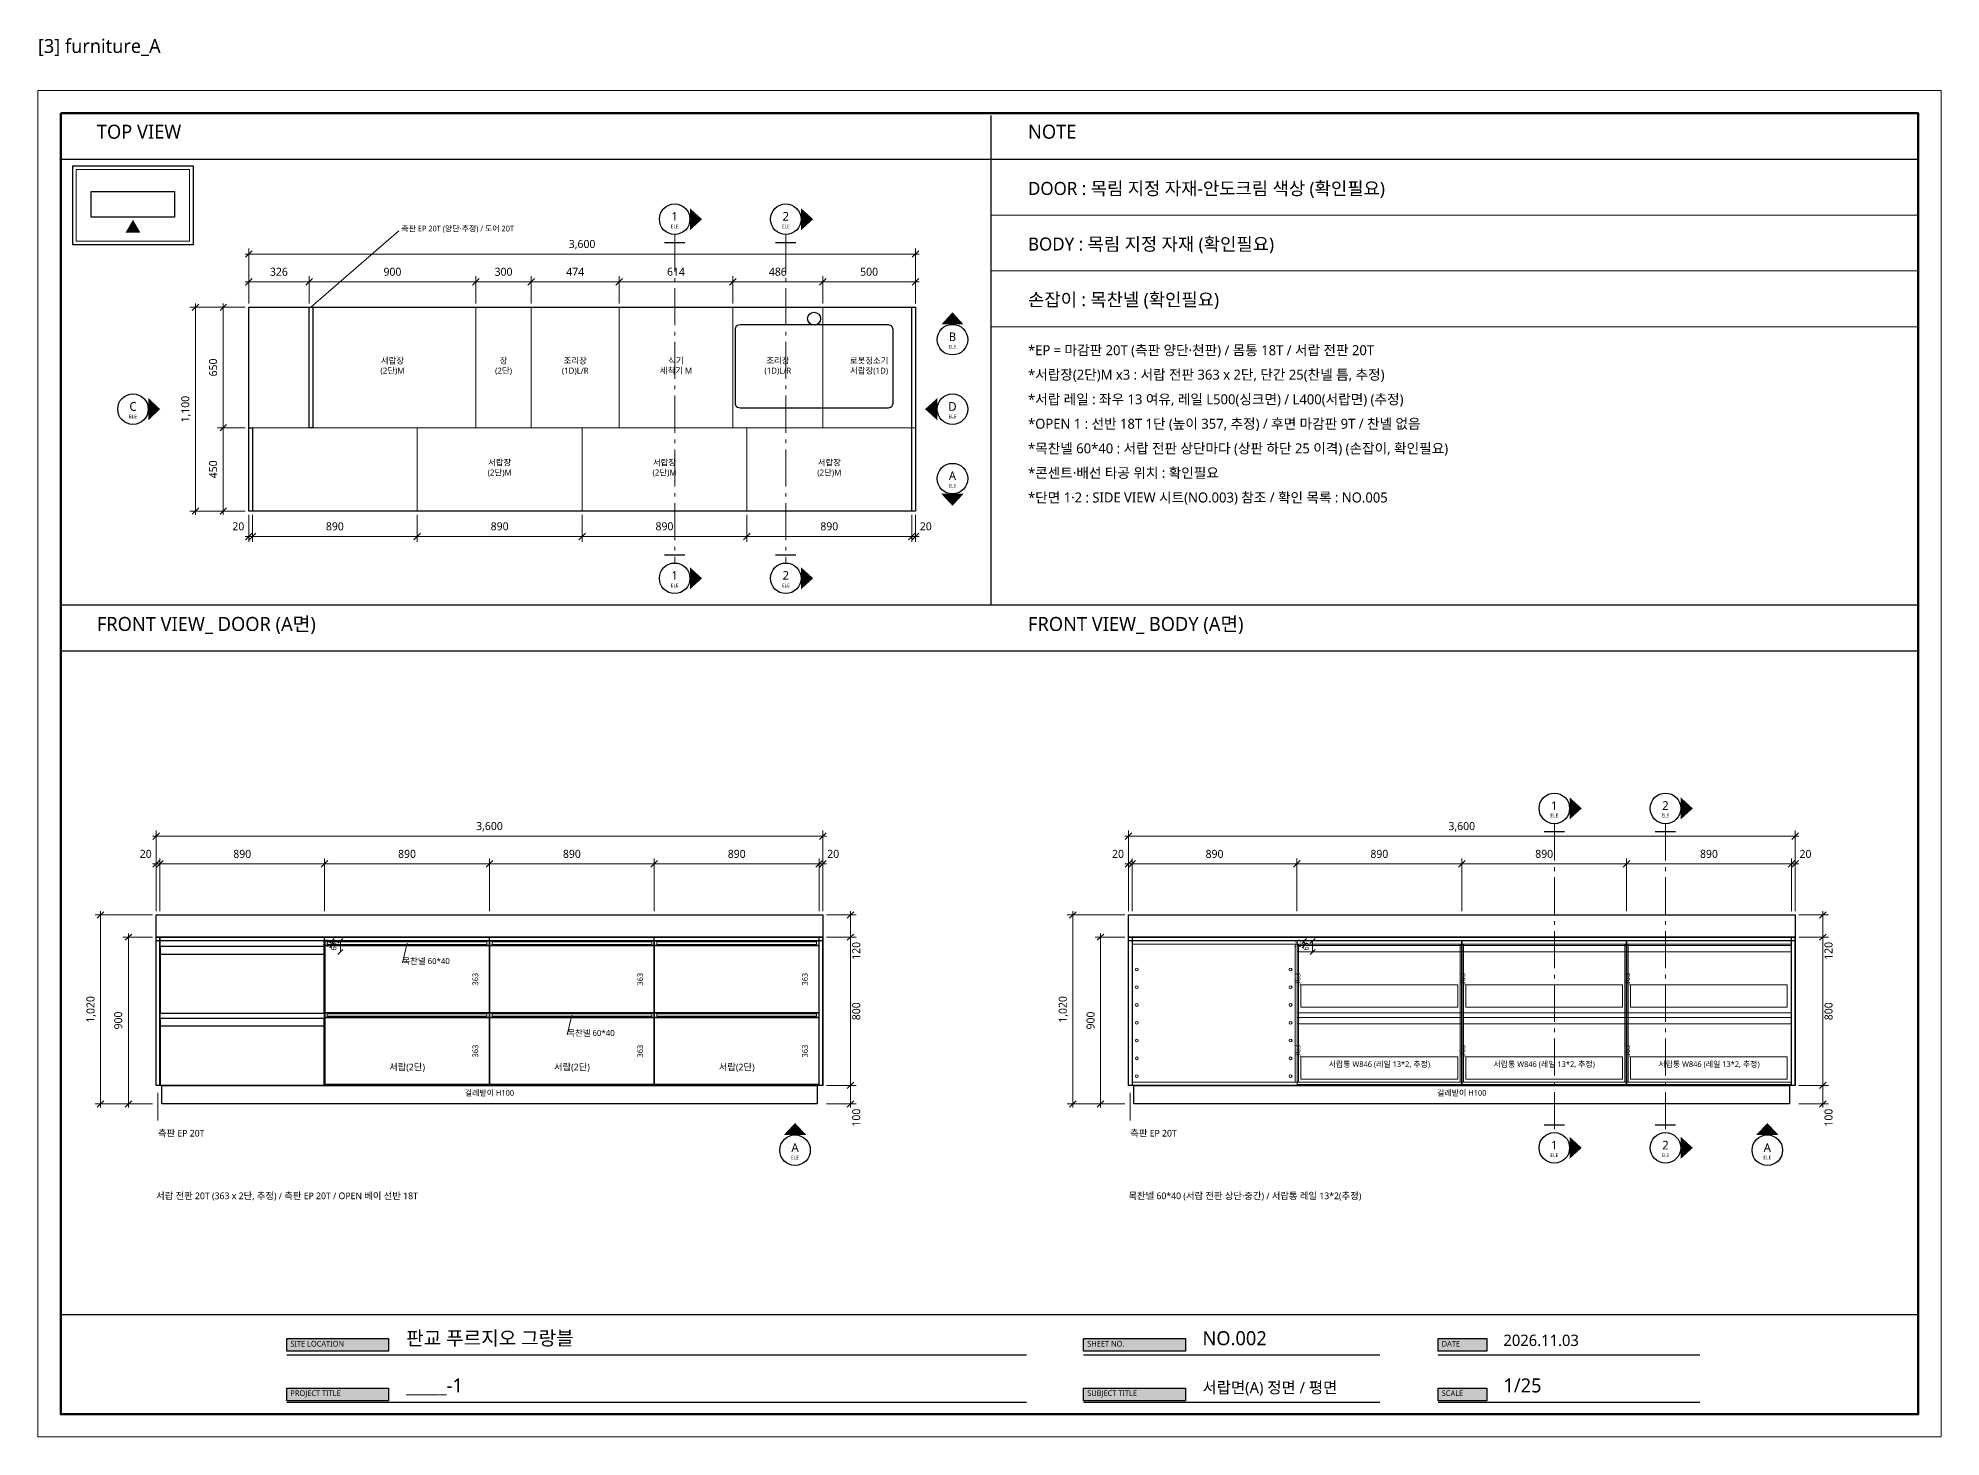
# Model space of a CAD drawing. Header units: millimetres. Extents: x 90 to 65828, y 62 to 7628.
# Drawn here: x 20902 to 31178, y 78 to 7628 of the extents above; entities that cross this region are included whole.
import ezdxf
from ezdxf.enums import TextEntityAlignment as Align

# ---------------------------------------------------------------- set-up
doc = ezdxf.new("R2010")
doc.units = ezdxf.units.MM
for name, color, linetype, lineweight, true_color in [('DIM', 7, 'Continuous', 13, 0x969696), ('FRAME', 7, 'Continuous', 100, 0x000000), ('NOTE_BLUE', 5, 'Continuous', 9, 0x0000ff), ('NOTE_RED', 7, 'Continuous', 25, 0xde0038), ('OUTLINE', 7, 'Continuous', 25, 0x000000), ('TEXT', 7, 'Continuous', 13, 0x000000), ('THIN', 7, 'Continuous', 5, 0x6e6e6e)]:
    doc.layers.add(name, color=color, linetype=linetype, lineweight=lineweight, true_color=true_color)
doc.layers.add('FD_DOOR', color=151, linetype='Continuous', lineweight=25)
doc.layers.add('SHEET_FRAME_INFO', color=8, linetype='Continuous')
doc.styles.add('MALGUN', font='malgun.ttf')

msp = doc.modelspace()

# ---------------------------------------------------------------- hatches: boundary and pattern name
at = {"layer": 'FRAME', "true_color": 0x555555}
h = msp.add_hatch(color=251, dxfattribs=at)
h.dxf.hatch_style = 1
h.paths.add_polyline_path([(22245, 608), (22795, 608), (22795, 540), (22245, 540)])
h = msp.add_hatch(color=251, dxfattribs=at)
h.dxf.hatch_style = 1
h.paths.add_polyline_path([(26548, 608), (27098, 608), (27098, 540), (26548, 540)])
h = msp.add_hatch(color=251, dxfattribs=at)
h.dxf.hatch_style = 1
h.paths.add_polyline_path([(28462, 608), (28725, 608), (28725, 540), (28462, 540)])
h = msp.add_hatch(color=251, dxfattribs=at)
h.dxf.hatch_style = 1
h.paths.add_polyline_path([(22245, 340), (22795, 340), (22795, 273), (22245, 273)])
h = msp.add_hatch(color=251, dxfattribs=at)
h.dxf.hatch_style = 1
h.paths.add_polyline_path([(26548, 340), (27098, 340), (27098, 273), (26548, 273)])
h = msp.add_hatch(color=251, dxfattribs=at)
h.dxf.hatch_style = 1
h.paths.add_polyline_path([(28462, 340), (28725, 340), (28725, 273), (28462, 273)])
at = {"layer": 'OUTLINE', "true_color": 0x000000}
h = msp.add_hatch(color=18, dxfattribs=at)
h.dxf.hatch_style = 1
h.paths.add_polyline_path([(24422, 6710), (24422, 6590), (24488, 6650)])
h = msp.add_hatch(color=18, dxfattribs=at)
h.dxf.hatch_style = 1
h.paths.add_polyline_path([(25022, 6710), (25022, 6590), (25088, 6650)])
at = {"layer": 'OUTLINE', "true_color": 0xde0038}
h = msp.add_hatch(color=242, dxfattribs=at)
h.dxf.hatch_style = 1
h.paths.add_polyline_path([(21375, 6578), (21455, 6578), (21415, 6647)])
at = {"layer": 'OUTLINE', "true_color": 0x000000}
h = msp.add_hatch(color=18, dxfattribs=at)
h.dxf.hatch_style = 1
h.paths.add_polyline_path([(25780, 6082), (25900, 6082), (25840, 6148)])
h = msp.add_hatch(color=18, dxfattribs=at)
h.dxf.hatch_style = 1
h.paths.add_polyline_path([(21498, 5685), (21498, 5565), (21562, 5625)])
h = msp.add_hatch(color=18, dxfattribs=at)
h.dxf.hatch_style = 1
h.paths.add_polyline_path([(25758, 5685), (25758, 5565), (25692, 5625)])
h = msp.add_hatch(color=18, dxfattribs=at)
h.dxf.hatch_style = 1
h.paths.add_polyline_path([(25780, 5168), (25900, 5168), (25840, 5103)])
h = msp.add_hatch(color=18, dxfattribs=at)
h.dxf.hatch_style = 1
h.paths.add_polyline_path([(24422, 4772), (24422, 4652), (24488, 4712)])
h = msp.add_hatch(color=18, dxfattribs=at)
h.dxf.hatch_style = 1
h.paths.add_polyline_path([(25022, 4772), (25022, 4652), (25088, 4712)])
h = msp.add_hatch(color=18, dxfattribs=at)
h.dxf.hatch_style = 1
h.paths.add_polyline_path([(29172, 3530), (29172, 3410), (29238, 3470)])
h = msp.add_hatch(color=18, dxfattribs=at)
h.dxf.hatch_style = 1
h.paths.add_polyline_path([(29772, 3530), (29772, 3410), (29838, 3470)])
h = msp.add_hatch(color=18, dxfattribs=at)
h.dxf.hatch_style = 1
h.paths.add_polyline_path([(24930, 1708), (25050, 1708), (24990, 1772)])
h = msp.add_hatch(color=18, dxfattribs=at)
h.dxf.hatch_style = 1
h.paths.add_polyline_path([(30180, 1708), (30300, 1708), (30240, 1772)])
h = msp.add_hatch(color=18, dxfattribs=at)
h.dxf.hatch_style = 1
h.paths.add_polyline_path([(29172, 1698), (29172, 1578), (29238, 1638)])
h = msp.add_hatch(color=18, dxfattribs=at)
h.dxf.hatch_style = 1
h.paths.add_polyline_path([(29772, 1698), (29772, 1578), (29838, 1638)])

# ---------------------------------------------------------------- linework, layer by layer
at = {"layer": 'DIM', "color": 251, "lineweight": 13, "true_color": 0x5a5a5a}
for p, q in [((22022, 6445), (22058, 6480)), ((25622, 6445), (25658, 6480)), ((22022, 6295), (22058, 6330)), ((22348, 6295), (22384, 6330)), ((23248, 6295), (23284, 6330)), ((23548, 6295), (23584, 6330)), ((24022, 6295), (24058, 6330)), ((24636, 6295), (24672, 6330)), ((25122, 6295), (25158, 6330)), ((25622, 6295), (25658, 6330)), ((21735, 6158), (21770, 6192)), ((21885, 6158), (21920, 6192)), ((21885, 5508), (21920, 5542)), ((21735, 5058), (21770, 5092)), ((21885, 5058), (21920, 5092)), ((22022, 4920), (22058, 4955)), ((22042, 4920), (22078, 4955)), ((22932, 4920), (22968, 4955)), ((23822, 4920), (23858, 4955)), ((24712, 4920), (24748, 4955)), ((25602, 4920), (25638, 4955)), ((25622, 4920), (25658, 4955)), ((21522, 3302), (21558, 3338)), ((25122, 3302), (25158, 3338)), ((26772, 3302), (26808, 3338)), ((30372, 3302), (30408, 3338)), ((21522, 3152), (21558, 3188)), ((21542, 3152), (21578, 3188)), ((22432, 3152), (22468, 3188)), ((23322, 3152), (23358, 3188)), ((24212, 3152), (24248, 3188)), ((25102, 3152), (25138, 3188)), ((25122, 3152), (25158, 3188)), ((26772, 3152), (26808, 3188)), ((26792, 3152), (26828, 3188)), ((27682, 3152), (27718, 3188)), ((28572, 3152), (28608, 3188)), ((29462, 3152), (29498, 3188)), ((30352, 3152), (30388, 3188)), ((30372, 3152), (30408, 3188)), ((21222, 2878), (21258, 2912)), ((25272, 2878), (25308, 2912)), ((26472, 2878), (26508, 2912)), ((30522, 2878), (30558, 2912)), ((21372, 2758), (21408, 2792)), ((25272, 2758), (25308, 2792)), ((26622, 2758), (26658, 2792)), ((30522, 2758), (30558, 2792)), ((25272, 1958), (25308, 1992)), ((30522, 1958), (30558, 1992)), ((21222, 1858), (21258, 1892)), ((21372, 1858), (21408, 1892)), ((25272, 1858), (25308, 1892)), ((26472, 1858), (26508, 1892)), ((26622, 1858), (26658, 1892)), ((30522, 1858), (30558, 1892))]:
    msp.add_line(p, q, dxfattribs=at)
at = {"layer": 'DIM', "color": 252, "lineweight": 13, "true_color": 0x969696}
for p, q in [((22040, 6195), (22040, 6492)), ((25640, 6195), (25640, 6492)), ((22020, 6462), (25660, 6462)), ((22020, 6312), (25660, 6312)), ((22040, 6195), (22040, 6342)), ((22366, 6195), (22366, 6342)), ((23266, 6195), (23266, 6342)), ((23566, 6195), (23566, 6342)), ((24040, 6195), (24040, 6342)), ((24654, 6195), (24654, 6342)), ((25140, 6195), (25140, 6342)), ((25640, 6195), (25640, 6342)), ((22020, 6175), (21722, 6175)), ((21752, 6195), (21752, 5055)), ((22020, 6175), (21872, 6175)), ((21902, 6195), (21902, 5055)), ((22020, 5525), (21872, 5525)), ((22020, 5075), (21722, 5075)), ((22020, 5075), (21872, 5075)), ((22040, 5055), (22040, 4908)), ((22060, 5055), (22060, 4908)), ((22950, 5055), (22950, 4908)), ((23840, 5055), (23840, 4908)), ((24730, 5055), (24730, 4908)), ((25620, 5055), (25620, 4908)), ((25640, 5055), (25640, 4908)), ((22020, 4938), (25660, 4938)), ((21520, 3320), (25160, 3320)), ((21540, 2915), (21540, 3350)), ((25140, 2915), (25140, 3350)), ((26770, 3320), (30410, 3320)), ((26790, 2915), (26790, 3350)), ((30390, 2915), (30390, 3350)), ((21540, 2915), (21540, 3200)), ((21560, 2915), (21560, 3200)), ((22450, 2915), (22450, 3200)), ((23340, 2915), (23340, 3200)), ((24230, 2915), (24230, 3200)), ((25120, 2915), (25120, 3200)), ((25140, 2915), (25140, 3200)), ((26790, 2915), (26790, 3200)), ((26810, 2915), (26810, 3200)), ((27700, 2915), (27700, 3200)), ((28590, 2915), (28590, 3200)), ((29480, 2915), (29480, 3200)), ((30370, 2915), (30370, 3200)), ((30390, 2915), (30390, 3200)), ((21520, 3170), (25160, 3170)), ((26770, 3170), (30410, 3170)), ((21520, 2895), (21210, 2895)), ((21240, 2915), (21240, 1855)), ((25160, 2895), (25320, 2895)), ((25290, 2915), (25290, 1855)), ((26770, 2895), (26460, 2895)), ((26490, 2915), (26490, 1855)), ((30410, 2895), (30570, 2895)), ((30540, 2915), (30540, 1855)), ((21520, 2775), (21360, 2775)), ((21390, 2795), (21390, 1855)), ((25160, 2775), (25320, 2775)), ((26770, 2775), (26610, 2775)), ((26640, 2795), (26640, 1855)), ((30410, 2775), (30570, 2775)), ((25160, 1975), (25320, 1975)), ((30410, 1975), (30570, 1975)), ((21520, 1875), (21210, 1875)), ((21520, 1875), (21360, 1875)), ((25160, 1875), (25320, 1875)), ((26770, 1875), (26460, 1875)), ((26770, 1875), (26610, 1875)), ((30410, 1875), (30570, 1875))]:
    msp.add_line(p, q, dxfattribs=at)
at = {"layer": 'FD_DOOR'}
for p, q in [((21562, 2684), (22448, 2684)), ((21562, 2296), (22448, 2296))]:
    msp.add_line(p, q, dxfattribs=at)
for points in [[(21562, 2365), (22448, 2365), (22448, 2724), (21562, 2724)], [(21562, 1977), (22448, 1977), (22448, 2336), (21562, 2336)]]:
    msp.add_lwpolyline(points, close=True, dxfattribs=at)
at = {"layer": 'FRAME', "color": 18, "lineweight": 25, "true_color": 0x000000}
for p, q in [((26048, 7210), (26048, 4568)), ((21025, 6975), (31055, 6975)), ((24285, 6525), (24395, 6525)), ((24885, 6525), (24995, 6525)), ((24285, 4838), (24395, 4838)), ((24885, 4838), (24995, 4838)), ((21025, 4568), (31055, 4568)), ((21025, 4320), (31055, 4320)), ((29035, 3345), (29145, 3345)), ((29635, 3345), (29745, 3345)), ((29035, 1762), (29145, 1762)), ((29635, 1762), (29745, 1762)), ((21025, 738), (31055, 738))]:
    msp.add_line(p, q, dxfattribs=at)
at = {"layer": 'FRAME', "color": 18, "lineweight": 13, "true_color": 0x000000}
for p, q in [((26048, 6672), (31055, 6672)), ((24340, 6568), (24340, 6368)), ((24940, 6568), (24940, 6368)), ((26048, 6372), (31055, 6372)), ((24340, 6332), (24340, 6312)), ((24340, 6278), (24340, 6078)), ((24940, 6332), (24940, 6312)), ((24940, 6278), (24940, 6078)), ((26048, 6070), (31055, 6070)), ((24340, 6042), (24340, 6022)), ((24340, 5988), (24340, 5788)), ((24940, 6042), (24940, 6022)), ((24940, 5988), (24940, 5788)), ((24340, 5752), (24340, 5732)), ((24340, 5698), (24340, 5498)), ((24940, 5752), (24940, 5732)), ((24940, 5698), (24940, 5498)), ((24340, 5462), (24340, 5442)), ((24940, 5462), (24940, 5442)), ((24340, 5408), (24340, 5208)), ((24940, 5408), (24940, 5208)), ((24340, 5172), (24340, 5153)), ((24940, 5172), (24940, 5153)), ((24340, 5118), (24340, 4918)), ((24940, 5118), (24940, 4918)), ((24340, 4882), (24340, 4862)), ((24940, 4882), (24940, 4862)), ((24340, 4828), (24340, 4795)), ((24940, 4828), (24940, 4795)), ((29090, 3388), (29090, 3188)), ((29690, 3388), (29690, 3188)), ((29090, 3152), (29090, 3132)), ((29090, 3098), (29090, 2898)), ((29690, 3152), (29690, 3132)), ((29690, 3098), (29690, 2898)), ((29090, 2862), (29090, 2842)), ((29090, 2808), (29090, 2608)), ((29690, 2862), (29690, 2842)), ((29690, 2808), (29690, 2608)), ((29090, 2572), (29090, 2552)), ((29690, 2572), (29690, 2552)), ((29090, 2518), (29090, 2318)), ((29690, 2518), (29690, 2318)), ((29090, 2282), (29090, 2262)), ((29690, 2282), (29690, 2262)), ((29090, 2228), (29090, 2028)), ((29690, 2228), (29690, 2028)), ((29090, 1992), (29090, 1972)), ((29690, 1992), (29690, 1972)), ((29090, 1938), (29090, 1738)), ((29690, 1938), (29690, 1738))]:
    msp.add_line(p, q, dxfattribs=at)
for points in [[(20902, 7345), (31178, 7345), (31178, 78), (20902, 78)], [(22464, 2749), (23326, 2749), (23326, 2736), (22464, 2736)], [(23354, 2749), (24216, 2749), (24216, 2736), (23354, 2736)], [(24244, 2749), (25106, 2749), (25106, 2736), (24244, 2736)], [(22464, 2361), (23326, 2361), (23326, 2348), (22464, 2348)], [(23354, 2361), (24216, 2361), (24216, 2348), (23354, 2348)], [(24244, 2361), (25106, 2361), (25106, 2348), (24244, 2348)]]:
    msp.add_lwpolyline(points, close=True, dxfattribs=at)
at = {"layer": 'FRAME', "color": 18, "lineweight": 100, "true_color": 0x000000}
msp.add_lwpolyline([(21025, 7222), (31055, 7222), (31055, 200), (21025, 200)], close=True, dxfattribs=at)
at = {"layer": 'NOTE_BLUE', "color": 5, "lineweight": 9, "true_color": 0x0000ff}
for p, q in [((22376, 6175), (22851, 6588)), ((22478, 2742), (22502, 2768)), ((22478, 2718), (22502, 2742)), ((22490, 2730), (22490, 2755)), ((22522, 2742), (22548, 2768)), ((22522, 2682), (22548, 2708)), ((22535, 2695), (22535, 2755)), ((22870, 2636), (22895, 2742)), ((27728, 2742), (27752, 2768)), ((27728, 2718), (27752, 2742)), ((27740, 2730), (27740, 2755)), ((27772, 2742), (27798, 2768)), ((27772, 2682), (27798, 2708)), ((27785, 2695), (27785, 2755)), ((23760, 2248), (23785, 2354)), ((21550, 1935), (21550, 1785)), ((26800, 1935), (26800, 1785))]:
    msp.add_line(p, q, dxfattribs=at)
for points in [[(27702, 2755), (28588, 2755), (28588, 2695), (27702, 2695)], [(28592, 2755), (29478, 2755), (29478, 2695), (28592, 2695)], [(29482, 2755), (30368, 2755), (30368, 2695), (29482, 2695)], [(27702, 2367), (28588, 2367), (28588, 2307), (27702, 2307)], [(28592, 2367), (29478, 2367), (29478, 2307), (28592, 2307)], [(29482, 2367), (30368, 2367), (30368, 2307), (29482, 2307)]]:
    msp.add_lwpolyline(points, close=True, dxfattribs=at)
at = {"layer": 'OUTLINE', "color": 18, "lineweight": 25, "true_color": 0x000000}
for p, q in [((21560, 1975), (21560, 2775)), ((22450, 1975), (22450, 2775)), ((23340, 1975), (23340, 2775)), ((24230, 1975), (24230, 2775)), ((25140, 1975), (25140, 2775)), ((30390, 1975), (30390, 2775)), ((22245, 520), (26240, 520)), ((26548, 520), (28148, 520)), ((28462, 520), (29875, 520)), ((22245, 265), (26240, 265)), ((26548, 265), (28148, 265)), ((28462, 265), (29875, 265))]:
    msp.add_line(p, q, dxfattribs=at)
for points in [[(21090, 6938), (21740, 6938), (21740, 6512), (21090, 6512)], [(21190, 6800), (21640, 6800), (21640, 6662), (21190, 6662)], [(22040, 6175), (25640, 6175), (25640, 5075), (22040, 5075)], [(22366, 6175), (22386, 6175), (22386, 5525), (22366, 5525)], [(25620, 6175), (25640, 6175), (25640, 5075), (25620, 5075)], [(25493, 6081), (25499, 6080), (25506, 6078), (25511, 6074), (25515, 6068), (25517, 6062), (25518, 6056), (25518, 5656), (25517, 5650), (25515, 5644), (25511, 5638), (25506, 5634), (25499, 5632), (25493, 5631), (24693, 5631), (24687, 5632), (24680, 5634), (24675, 5638), (24671, 5644), (24669, 5650), (24668, 5656), (24668, 6056), (24669, 6062), (24671, 6068), (24675, 6074), (24680, 6078), (24687, 6080), (24693, 6081)], [(22040, 5525), (22060, 5525), (22060, 5075), (22040, 5075)], [(21540, 2895), (25140, 2895), (25140, 2775), (21540, 2775)], [(26790, 2895), (30390, 2895), (30390, 2775), (26790, 2775)], [(21540, 2775), (25140, 2775), (25140, 1975), (21540, 1975)], [(21540, 2775), (25140, 2775), (25140, 2755), (21540, 2755)], [(21540, 2775), (21560, 2775), (21560, 1975), (21540, 1975)], [(25120, 2775), (25140, 2775), (25140, 1975), (25120, 1975)], [(26790, 2775), (30390, 2775), (30390, 1975), (26790, 1975)], [(26790, 2775), (30390, 2775), (30390, 2755), (26790, 2755)], [(26790, 2775), (26810, 2775), (26810, 1975), (26790, 1975)], [(30370, 2775), (30390, 2775), (30390, 1975), (30370, 1975)], [(22452, 2755), (23338, 2755), (23338, 2730), (22452, 2730)], [(22452, 2730), (23338, 2730), (23338, 2367), (22452, 2367)], [(23342, 2755), (24228, 2755), (24228, 2730), (23342, 2730)], [(23342, 2730), (24228, 2730), (24228, 2367), (23342, 2367)], [(24232, 2755), (25118, 2755), (25118, 2730), (24232, 2730)], [(24232, 2730), (25118, 2730), (25118, 2367), (24232, 2367)], [(22452, 2367), (23338, 2367), (23338, 2342), (22452, 2342)], [(23342, 2367), (24228, 2367), (24228, 2342), (23342, 2342)], [(24232, 2367), (25118, 2367), (25118, 2342), (24232, 2342)], [(22452, 2342), (23338, 2342), (23338, 1979), (22452, 1979)], [(23342, 2342), (24228, 2342), (24228, 1979), (23342, 1979)], [(24232, 2342), (25118, 2342), (25118, 1979), (24232, 1979)], [(21570, 1975), (25110, 1975), (25110, 1875), (21570, 1875)], [(26820, 1975), (30360, 1975), (30360, 1875), (26820, 1875)], [(22245, 608), (22795, 608), (22795, 540), (22245, 540)], [(26548, 608), (27098, 608), (27098, 540), (26548, 540)], [(28462, 608), (28725, 608), (28725, 540), (28462, 540)], [(22245, 340), (22795, 340), (22795, 273), (22245, 273)], [(26548, 340), (27098, 340), (27098, 273), (26548, 273)], [(28462, 340), (28725, 340), (28725, 273), (28462, 273)]]:
    msp.add_lwpolyline(points, close=True, dxfattribs=at)
for centre, radius in [((24340, 6650), 82.5), ((24940, 6650), 82.5), ((25093, 6113), 35), ((25840, 6000), 82.5), ((21415, 5625), 82.5), ((25840, 5625), 82.5), ((25840, 5250), 82.5), ((24340, 4712), 82.5), ((24940, 4712), 82.5), ((29090, 3470), 82.5), ((29690, 3470), 82.5), ((24990, 1625), 82.5), ((29090, 1638), 82.5), ((29690, 1638), 82.5), ((30240, 1625), 82.5)]:
    msp.add_circle(centre, radius, dxfattribs=at)
at = {"layer": 'THIN', "color": 8, "lineweight": 5, "true_color": 0x6e6e6e}
for points in [[(21109, 6919), (21721, 6919), (21721, 6531), (21109, 6531)], [(22366, 6175), (23266, 6175), (23266, 5525), (22366, 5525)], [(23266, 6175), (23566, 6175), (23566, 5525), (23266, 5525)], [(23566, 6175), (24040, 6175), (24040, 5525), (23566, 5525)], [(24040, 6175), (24654, 6175), (24654, 5525), (24040, 5525)], [(24654, 6175), (25140, 6175), (25140, 5525), (24654, 5525)], [(25140, 6175), (25640, 6175), (25640, 5525), (25140, 5525)], [(22060, 5525), (22950, 5525), (22950, 5075), (22060, 5075)], [(22950, 5525), (23840, 5525), (23840, 5075), (22950, 5075)], [(23840, 5525), (24730, 5525), (24730, 5075), (23840, 5075)], [(24730, 5525), (25620, 5525), (25620, 5075), (24730, 5075)], [(26810, 2755), (30370, 2755), (30370, 2737), (26810, 2737)], [(27691, 2737), (27709, 2737), (27709, 1993), (27691, 1993)], [(27702, 2730), (28588, 2730), (28588, 2367), (27702, 2367)], [(28581, 2737), (28599, 2737), (28599, 1993), (28581, 1993)], [(28592, 2730), (29478, 2730), (29478, 2367), (28592, 2367)], [(29471, 2737), (29489, 2737), (29489, 1993), (29471, 1993)], [(29482, 2730), (30368, 2730), (30368, 2367), (29482, 2367)], [(27722, 2517), (28568, 2517), (28568, 2397), (27722, 2397)], [(28612, 2517), (29458, 2517), (29458, 2397), (28612, 2397)], [(29502, 2517), (30348, 2517), (30348, 2397), (29502, 2397)], [(27702, 2342), (28588, 2342), (28588, 1979), (27702, 1979)], [(28592, 2342), (29478, 2342), (29478, 1979), (28592, 1979)], [(29482, 2342), (30368, 2342), (30368, 1979), (29482, 1979)], [(27722, 2129), (28568, 2129), (28568, 2009), (27722, 2009)], [(28612, 2129), (29458, 2129), (29458, 2009), (28612, 2009)], [(29502, 2129), (30348, 2129), (30348, 2009), (29502, 2009)], [(26810, 1993), (30370, 1993), (30370, 1975), (26810, 1975)]]:
    msp.add_lwpolyline(points, close=True, dxfattribs=at)
for centre in [(26835, 2601), (27666, 2601), (26835, 2505), (27666, 2505), (26835, 2409), (27666, 2409), (26835, 2313), (27666, 2313), (26835, 2217), (27666, 2217), (26835, 2121), (27666, 2121), (26835, 2025), (27666, 2025)]:
    msp.add_circle(centre, 7.5, dxfattribs=at)

# ---------------------------------------------------------------- texts
at = {"layer": 'NOTE_BLUE', "color": 5, "true_color": 0x0000ff, "style": 'MALGUN'}
for s, height, p in [('측판 EP 20T (양단·추정) / 도어 20T', 30.6, (22864, 6575)), ('*EP = 마감판 20T (측판 양단·천판) / 몸통 18T / 서랍 전판 20T', 54, (26248, 5900)), ('목찬넬 60*40', 32.4, (22870, 2620)), ('목찬넬 60*40', 32.4, (23760, 2232)), ('측판 EP 20T', 36, (21550, 1688)), ('측판 EP 20T', 36, (26800, 1688)), ('서랍 전판 20T (363 x 2단, 추정) / 측판 EP 20T / OPEN 베이 선반 18T', 36, (21540, 1350)), ('목찬넬 60*40 (서랍 전판 상단·중간) / 서랍통 레일 13*2(추정)', 36, (26790, 1350))]:
    msp.add_text(s, height=height, dxfattribs=at).set_placement(p, align=Align.BOTTOM_LEFT)
for s, p in [('25', (22478, 2742)), ('60', (22522, 2725)), ('25', (27728, 2742)), ('60', (27772, 2725))]:
    msp.add_text(s, height=28.8, rotation=90, dxfattribs=at).set_placement(p, align=Align.BOTTOM_CENTER)
at = {"layer": 'NOTE_RED', "color": 242, "true_color": 0xde0038, "style": 'MALGUN'}
for s, height, p in [('손잡이 : 목찬넬 (확인필요)', 70.2, (26248, 6160)), ('*서랍 레일 : 좌우 13 여유, 레일 L500(싱크면) / L400(서랍면) (추정)', 54, (26248, 5635)), ('*목찬넬 60*40 : 서랍 전판 상단마다 (상판 하단 25 이격) (손잡이, 확인필요)', 54, (26248, 5370)), ('*콘센트·배선 타공 위치 : 확인필요', 54, (26248, 5238))]:
    msp.add_text(s, height=height, dxfattribs=at).set_placement(p, align=Align.BOTTOM_LEFT)
at = {"layer": 'SHEET_FRAME_INFO', "style": 'MALGUN'}
msp.add_text('[3] furniture_A', height=75, dxfattribs=at).set_placement((20902, 7525), align=Align.BOTTOM_LEFT)
at = {"layer": 'TEXT', "color": 18, "true_color": 0x000000, "style": 'MALGUN'}
for s, height, p in [('TOP VIEW', 75.6, (21220, 7062)), ('NOTE', 75.6, (26248, 7062)), ('DOOR : 목림 지정 자재-안도크림 색상 (확인필요)', 70.2, (26248, 6760)), ('BODY : 목림 지정 자재 (확인필요)', 70.2, (26248, 6460)), ('*서랍장(2단)M x3 : 서랍 전판 363 x 2단, 단간 25(찬넬 틈, 추정)', 54, (26248, 5768)), ('*OPEN 1 : 선반 18T 1단 (높이 357, 추정) / 후면 마감판 9T / 찬넬 없음', 54, (26248, 5503)), ('*단면 1·2 : SIDE VIEW 시트(NO.003) 참조 / 확인 목록 : NO.005', 54, (26248, 5105)), ('FRONT VIEW_ DOOR (A면)', 75.6, (21220, 4405)), ('FRONT VIEW_ BODY (A면)', 75.6, (26248, 4405)), ('판교 푸르지오 그랑블', 75.6, (22890, 550)), ('NO.002', 75.6, (27190, 550)), ('2026.11.03', 61.2, (28815, 550)), ('_____-1', 75.6, (22890, 295)), ('서랍면(A) 정면 / 평면', 61.2, (27190, 295)), ('1/25', 75.6, (28815, 295))]:
    msp.add_text(s, height=height, dxfattribs=at).set_placement(p, align=Align.BOTTOM_LEFT)
for s, height, p in [('1', 46.8, (24340, 6628)), ('2', 46.8, (24940, 6628)), ('ELE', 19.8, (24340, 6595)), ('ELE', 19.8, (24940, 6595)), ('3,600', 43.2, (23840, 6482)), ('326', 43.2, (22203, 6332)), ('900', 43.2, (22816, 6332)), ('300', 43.2, (23416, 6332)), ('474', 43.2, (23803, 6332)), ('614', 43.2, (24347, 6332)), ('486', 43.2, (24897, 6332)), ('500', 43.2, (25390, 6332)), ('ELE', 19.8, (25840, 5945)), ('B', 46.8, (25840, 5978)), ('C', 46.8, (21415, 5602)), ('D', 46.8, (25840, 5602)), ('ELE', 19.8, (21415, 5570)), ('ELE', 19.8, (25840, 5570)), ('A', 46.8, (25840, 5228)), ('ELE', 19.8, (25840, 5195)), ('20', 43.2, (21984, 4958)), ('890', 43.2, (22505, 4958)), ('890', 43.2, (23395, 4958)), ('890', 43.2, (24285, 4958)), ('890', 43.2, (25175, 4958)), ('20', 43.2, (25696, 4958)), ('1', 46.8, (24340, 4690)), ('2', 46.8, (24940, 4690)), ('ELE', 19.8, (24340, 4658)), ('ELE', 19.8, (24940, 4658)), ('1', 46.8, (29090, 3448)), ('2', 46.8, (29690, 3448)), ('3,600', 43.2, (23340, 3340)), ('3,600', 43.2, (28590, 3340)), ('ELE', 19.8, (29090, 3415)), ('ELE', 19.8, (29690, 3415)), ('20', 43.2, (21484, 3190)), ('890', 43.2, (22005, 3190)), ('890', 43.2, (22895, 3190)), ('890', 43.2, (23785, 3190)), ('890', 43.2, (24675, 3190)), ('20', 43.2, (25196, 3190)), ('20', 43.2, (26734, 3190)), ('890', 43.2, (27255, 3190)), ('890', 43.2, (28145, 3190)), ('890', 43.2, (29035, 3190)), ('890', 43.2, (29925, 3190)), ('20', 43.2, (30446, 3190)), ('A', 46.8, (24990, 1602)), ('1', 46.8, (29090, 1615)), ('2', 46.8, (29690, 1615)), ('A', 46.8, (30240, 1602)), ('ELE', 19.8, (24990, 1570)), ('ELE', 19.8, (29090, 1582)), ('ELE', 19.8, (29690, 1582)), ('ELE', 19.8, (30240, 1570))]:
    msp.add_text(s, height=height, dxfattribs=at).set_placement(p, align=Align.BOTTOM_CENTER)
for s, height, p in [('650', 43.2, (21882, 5850)), ('1,100', 43.2, (21732, 5625)), ('450', 43.2, (21882, 5300)), ('120', 43.2, (25355, 2701)), ('120', 43.2, (30605, 2701)), ('363', 30.6, (23288, 2548)), ('363', 30.6, (24178, 2548)), ('363', 30.6, (25068, 2548)), ('363', 30.6, (27728, 2548)), ('363', 30.6, (28618, 2548)), ('363', 30.6, (29508, 2548)), ('1,020', 43.2, (21220, 2385)), ('900', 43.2, (21370, 2325)), ('800', 43.2, (25355, 2375)), ('1,020', 43.2, (26470, 2385)), ('900', 43.2, (26620, 2325)), ('800', 43.2, (30605, 2375)), ('363', 30.6, (23288, 2160)), ('363', 30.6, (24178, 2160)), ('363', 30.6, (25068, 2160)), ('363', 30.6, (27728, 2160)), ('363', 30.6, (28618, 2160)), ('363', 30.6, (29508, 2160)), ('100', 43.2, (25355, 1801)), ('100', 43.2, (30605, 1801))]:
    msp.add_text(s, height=height, rotation=90, dxfattribs=at).set_placement(p, align=Align.BOTTOM_CENTER)
at = {"layer": 'TEXT', "color": 251, "true_color": 0x5a5a5a, "style": 'MALGUN'}
for s, height, p in [('서랍장', 32.4, (22816, 5861)), ('장', 32.4, (23416, 5861)), ('조리장', 32.4, (23803, 5861)), ('식기', 32.4, (24347, 5861)), ('조리장', 32.4, (24897, 5861)), ('로봇청소기', 32.4, (25390, 5861)), ('(2단)M', 32.4, (22816, 5807)), ('(2단)', 32.4, (23416, 5807)), ('(1D)L/R', 32.4, (23803, 5807)), ('세척기 M', 32.4, (24347, 5807)), ('(1D)L/R', 32.4, (24897, 5807)), ('서랍장(1D)', 32.4, (25390, 5807)), ('서랍장', 32.4, (23395, 5311)), ('서랍장', 32.4, (24285, 5311)), ('서랍장', 32.4, (25175, 5311)), ('(2단)M', 32.4, (23395, 5257)), ('(2단)M', 32.4, (24285, 5257)), ('(2단)M', 32.4, (25175, 5257)), ('서랍(2단)', 36, (22895, 2045)), ('서랍(2단)', 36, (23785, 2045)), ('서랍(2단)', 36, (24675, 2045)), ('서랍통 W846 (레일 13*2, 추정)', 30.6, (28145, 2065)), ('서랍통 W846 (레일 13*2, 추정)', 30.6, (29035, 2065)), ('서랍통 W846 (레일 13*2, 추정)', 30.6, (29925, 2065)), ('걸레받이 H100', 30.6, (23340, 1910)), ('걸레받이 H100', 30.6, (28590, 1910))]:
    msp.add_text(s, height=height, dxfattribs=at).set_placement(p, align=Align.BOTTOM_CENTER)
at = {"layer": 'TEXT', "color": 7, "true_color": 0xffffff, "style": 'MALGUN'}
for s, p in [('SITE LOCATION', (22265, 556)), ('SHEET NO.', (26568, 556)), ('DATE', (28482, 556)), ('PROJECT TITLE', (22265, 289)), ('SUBJECT TITLE', (26568, 289)), ('SCALE', (28482, 289))]:
    msp.add_text(s, height=30.6, dxfattribs=at).set_placement(p, align=Align.BOTTOM_LEFT)

doc.saveas('drawing.dxf')
